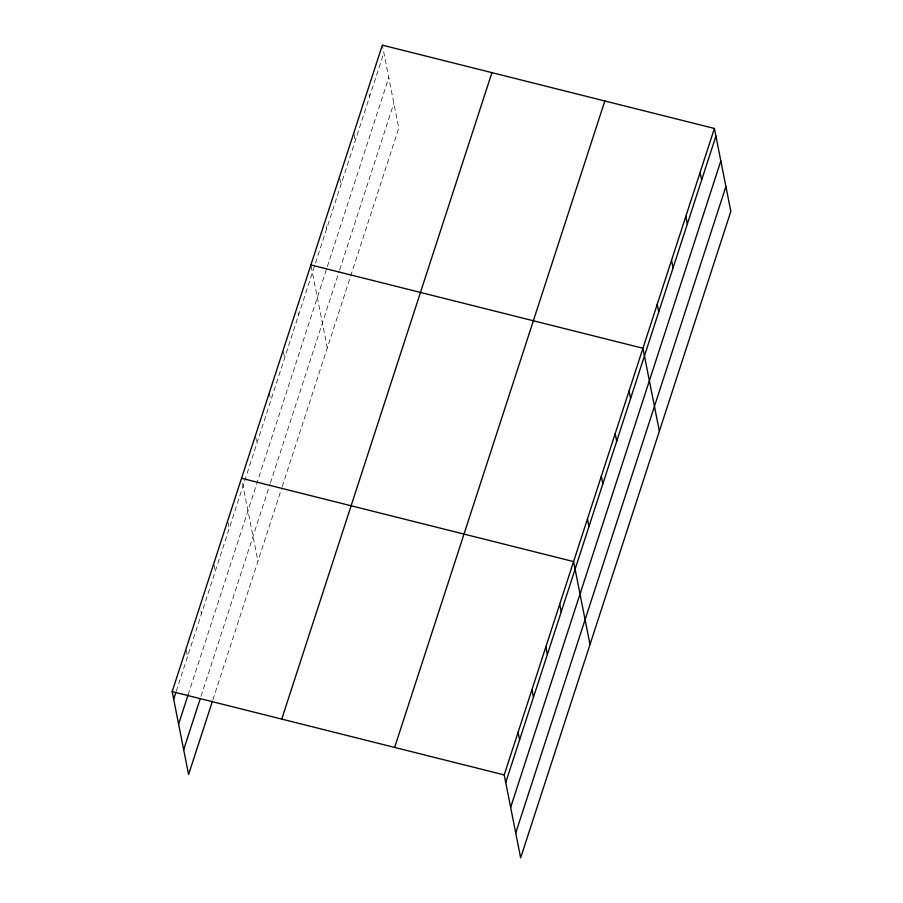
<?xml version="1.0" encoding="UTF-8"?>
<svg xmlns="http://www.w3.org/2000/svg" width="903" height="903" viewBox="0 0 903 903"><rect width="100%" height="100%" fill="white"/><g stroke="black" fill="none" stroke-linecap="round" stroke-linejoin="round"><path stroke-width="0.68" stroke-dasharray="4.51 3.39" d="M176.277 691.224L383.865 52.769M188.14 694.746L388.787 77.624M201.008 696.348L269.941 484.358M270.369 483.026L339.28 271.069M339.72 269.737L393.855 103.224M212.871 699.87L281.792 487.88M282.233 486.548L398.776 128.079L382.612 46.414M369.067 94.183L369.575 96.723M354.021 134.333L355.285 140.687M339.731 178.297L340.984 184.641M326.186 226.066L326.694 228.606M311.14 266.216L327.315 347.881M298.024 312.686L298.532 315.226M283.395 351.549L284.659 357.893M269.275 392.94L270.787 400.56M255.651 436.883L256.915 443.226M242.535 483.353L257.953 561.203M227.906 522.205L229.17 528.56M214.034 564.872L215.298 571.227M200.917 611.354L201.425 613.893M186.289 650.205L187.553 656.56"/><path stroke-width="1.35" d="M212.431 701.202L188.592 774.537L172.168 691.608L382.353 45.15L714.408 128.463L730.832 211.392L520.647 857.85L504.224 774.921L714.408 128.463M173.681 699.215L175.848 692.556M178.602 724.071L188.14 694.746M183.67 749.682L200.139 699.012M281.747 719.093L491.932 72.646M394.645 747.424L604.829 100.967M505.725 782.529L715.921 136.082M510.646 807.384L720.842 160.937M515.726 832.995L725.91 186.537M310.892 264.94L642.947 348.253L659.371 431.194M241.53 478.274L573.586 561.587L590.009 644.516M172.168 691.608L504.224 774.921M700.118 172.417L701.631 180.036M685.828 216.381L687.33 224M671.527 260.335L673.04 267.954M657.237 304.3L658.75 311.919M629.075 390.92L630.587 398.539M615.203 433.587L616.704 441.206M601.33 476.253L602.832 483.873M587.458 518.92L588.959 526.539M559.713 604.254L561.214 611.873M545.841 646.92L547.342 654.54M531.969 689.587L533.47 697.206M518.096 732.254L519.597 739.862"/></g></svg>
